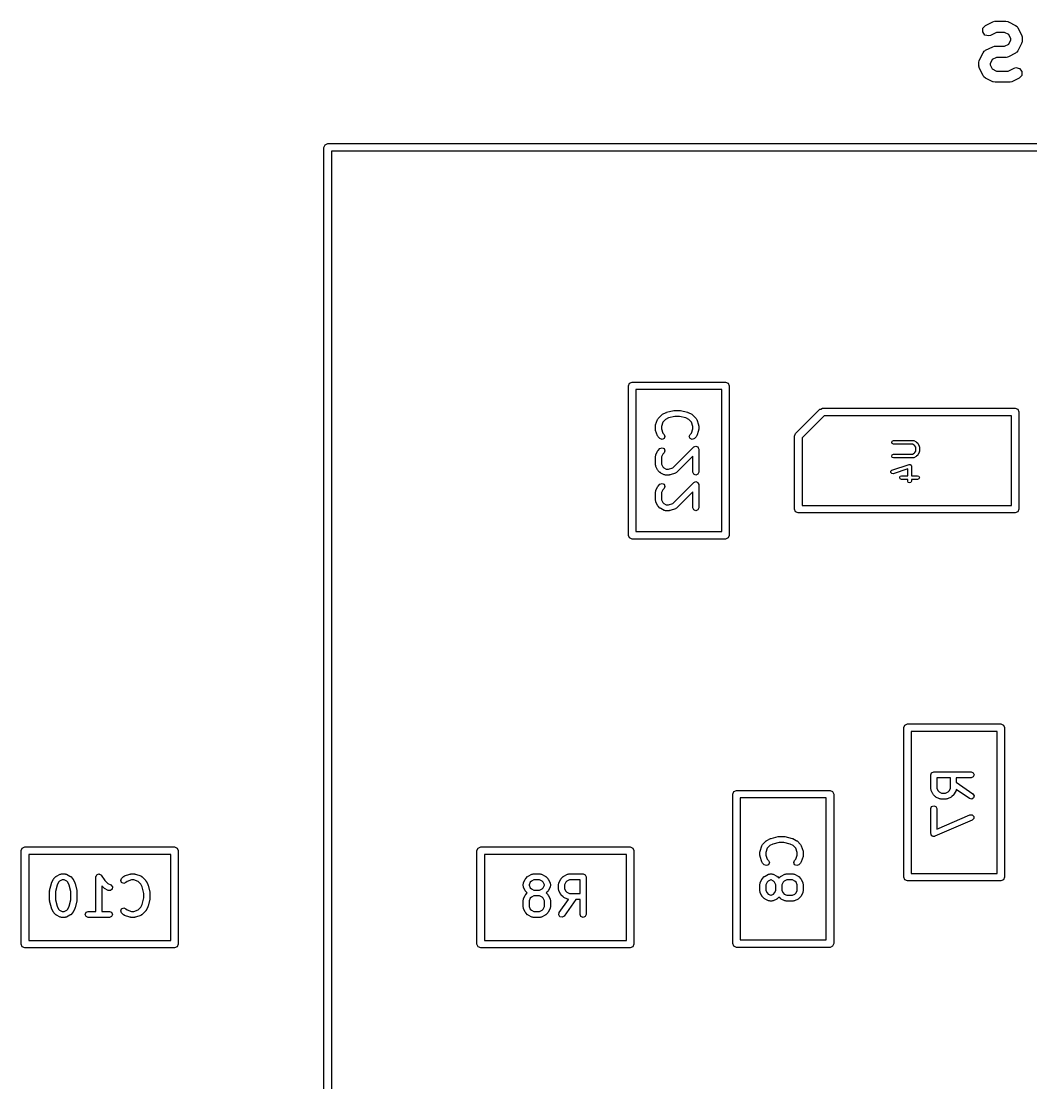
# Model space of a CAD drawing. Extents: x 0.38 to 2.31, y 0.19 to 1.75.
# Drawn here: x 0.609 to 1.14, y 1.137 to 1.696 of the extents above; entities that cross this region are included whole.
import ezdxf

# ---------------------------------------------------------------- set-up
doc = ezdxf.new("R2010")
doc.units = 0
doc.header["$MEASUREMENT"] = 0
doc.layers.add('BLACK', color=7, linetype='CONTINUOUS')

msp = doc.modelspace()

# ---------------------------------------------------------------- linework, layer by layer
at = {"layer": 'BLACK', "linetype": 'CONTINUOUS'}
for p, q in [((1.11514, 1.69268), (1.11653, 1.69415)), ((1.11653, 1.69415), (1.12028, 1.69602)), ((1.12028, 1.69602), (1.12126, 1.69631)), ((1.12126, 1.69631), (1.12143, 1.69627)), ((1.12143, 1.69627), (1.1216, 1.69633)), ((1.1216, 1.69633), (1.12722, 1.69633)), ((1.12722, 1.69633), (1.12823, 1.69615)), ((1.12823, 1.69615), (1.12837, 1.69604)), ((1.12837, 1.69604), (1.12854, 1.69602)), ((1.12854, 1.69602), (1.13229, 1.69415)), ((1.13229, 1.69415), (1.13312, 1.69354)), ((1.11502, 1.69066), (1.11514, 1.69268)), ((1.11622, 1.68904), (1.11502, 1.69066)), ((1.11819, 1.68857), (1.11622, 1.68904)), ((1.11917, 1.68886), (1.11819, 1.68857)), ((1.12229, 1.69043), (1.11917, 1.68886)), ((1.12652, 1.69043), (1.12229, 1.69043)), ((1.12877, 1.6893), (1.12652, 1.69043)), ((1.12989, 1.68706), (1.12877, 1.6893)), ((1.13312, 1.69354), (1.13329, 1.69313)), ((1.13329, 1.69313), (1.13361, 1.69283)), ((1.13361, 1.69283), (1.13549, 1.68908)), ((1.13549, 1.68908), (1.13578, 1.68809)), ((1.13578, 1.68809), (1.13574, 1.68792)), ((1.11653, 1.68102), (1.12028, 1.6829)), ((1.12028, 1.6829), (1.12126, 1.68319)), ((1.12126, 1.68319), (1.12143, 1.68315)), ((1.12143, 1.68315), (1.1216, 1.68321)), ((1.1216, 1.68321), (1.12652, 1.68321)), ((1.12652, 1.68321), (1.12877, 1.68433)), ((1.12877, 1.68433), (1.12989, 1.68658)), ((1.12989, 1.68658), (1.12989, 1.68706)), ((1.13549, 1.68456), (1.13361, 1.68081)), ((1.13551, 1.68474), (1.13549, 1.68456)), ((1.13562, 1.68487), (1.13551, 1.68474)), ((1.1358, 1.68588), (1.13562, 1.68487)), ((1.13574, 1.68792), (1.1358, 1.68776)), ((1.1358, 1.68776), (1.1358, 1.68588)), ((1.11333, 1.67595), (1.11521, 1.6797)), ((1.11521, 1.6797), (1.11582, 1.68053)), ((1.11582, 1.68053), (1.11622, 1.6807)), ((1.11622, 1.6807), (1.11653, 1.68102)), ((1.12229, 1.6773), (1.12005, 1.67618)), ((1.12722, 1.6773), (1.12229, 1.6773)), ((1.12739, 1.67736), (1.12722, 1.6773)), ((1.12756, 1.67732), (1.12739, 1.67736)), ((1.12854, 1.67762), (1.12756, 1.67732)), ((1.13229, 1.67949), (1.12854, 1.67762)), ((1.1326, 1.67981), (1.13229, 1.67949)), ((1.133, 1.67999), (1.1326, 1.67981)), ((1.13361, 1.68081), (1.133, 1.67999)), ((1.11302, 1.67463), (1.1132, 1.67564)), ((1.11302, 1.67276), (1.11302, 1.67463)), ((1.11308, 1.67259), (1.11302, 1.67276)), ((1.11304, 1.67242), (1.11308, 1.67259)), ((1.11333, 1.67144), (1.11304, 1.67242)), ((1.1132, 1.67564), (1.11331, 1.67578)), ((1.11331, 1.67578), (1.11333, 1.67595)), ((1.11521, 1.66769), (1.11333, 1.67144)), ((1.12005, 1.67618), (1.11893, 1.67394)), ((1.11893, 1.67394), (1.11893, 1.67345)), ((1.11893, 1.67345), (1.12005, 1.67121)), ((1.1284, 1.67009), (1.13153, 1.67165)), ((1.13153, 1.67165), (1.13251, 1.67194)), ((1.13251, 1.67194), (1.13447, 1.67147)), ((1.13447, 1.67147), (1.13568, 1.66985)), ((1.11553, 1.66738), (1.11521, 1.66769)), ((1.1157, 1.66698), (1.11553, 1.66738)), ((1.11653, 1.66637), (1.1157, 1.66698)), ((1.12028, 1.66449), (1.11653, 1.66637)), ((1.12005, 1.67121), (1.12229, 1.67009)), ((1.12229, 1.67009), (1.1284, 1.67009)), ((1.13417, 1.66637), (1.13042, 1.66449)), ((1.13555, 1.66783), (1.13417, 1.66637)), ((1.13568, 1.66985), (1.13555, 1.66783)), ((1.12045, 1.66447), (1.12028, 1.66449)), ((1.12059, 1.66436), (1.12045, 1.66447)), ((1.1216, 1.66418), (1.12059, 1.66436)), ((1.1291, 1.66418), (1.1216, 1.66418)), ((1.12926, 1.66424), (1.1291, 1.66418)), ((1.12943, 1.6642), (1.12926, 1.66424)), ((1.13042, 1.66449), (1.12943, 1.6642)), ((0.76811, 1.62992), (0.768687, 1.63131)), ((0.76811, 0.370079), (0.76811, 1.62992)), ((0.768687, 1.63131), (0.770079, 1.63189)), ((0.770079, 1.63189), (2.02992, 1.63189)), ((0.772047, 1.62795), (0.772047, 0.372047)), ((2.02795, 1.62795), (0.772047, 1.62795)), ((0.928425, 1.50437), (0.929002, 1.50576)), ((0.928425, 1.42563), (0.928425, 1.50437)), ((0.929002, 1.50576), (0.930394, 1.50634)), ((0.930394, 1.50634), (0.979606, 1.50634)), ((0.979606, 1.50634), (0.980998, 1.50576)), ((0.980998, 1.50576), (0.981575, 1.50437)), ((0.981575, 1.50437), (0.981575, 1.42563)), ((0.932362, 1.5024), (0.932362, 1.4276)), ((0.977638, 1.5024), (0.932362, 1.5024)), ((0.977638, 1.4276), (0.977638, 1.5024)), ((1.02972, 1.49215), (1.03071, 1.49256)), ((1.03071, 1.49256), (1.13209, 1.49256)), ((1.13209, 1.49256), (1.13348, 1.49198)), ((0.943701, 1.48659), (0.943941, 1.48687)), ((0.943941, 1.48687), (0.944082, 1.4872)), ((0.944082, 1.4872), (0.945956, 1.48908)), ((0.945956, 1.48908), (0.946196, 1.48918)), ((0.946196, 1.48918), (0.946366, 1.48937)), ((0.946366, 1.48937), (0.94824, 1.49031)), ((0.949494, 1.48742), (0.948003, 1.48667)), ((0.94824, 1.49031), (0.948419, 1.49032)), ((0.948419, 1.49032), (0.948563, 1.49043)), ((0.948563, 1.49043), (0.952312, 1.49137)), ((0.952888, 1.48827), (0.949494, 1.48742)), ((0.952312, 1.49137), (0.95251, 1.49134)), ((0.95251, 1.49134), (0.952694, 1.49142)), ((0.952694, 1.49142), (0.955506, 1.49142)), ((0.955313, 1.48827), (0.952888, 1.48827)), ((0.958706, 1.48742), (0.955313, 1.48827)), ((0.955506, 1.49142), (0.955691, 1.49134)), ((0.955691, 1.49134), (0.955888, 1.49137)), ((0.955888, 1.49137), (0.959638, 1.49043)), ((0.960198, 1.48667), (0.958706, 1.48742)), ((0.959638, 1.49043), (0.959782, 1.49032)), ((0.959782, 1.49032), (0.95996, 1.49031)), ((0.95996, 1.49031), (0.961835, 1.48937)), ((0.961835, 1.48937), (0.962005, 1.48918)), ((0.962005, 1.48918), (0.962244, 1.48908)), ((0.962244, 1.48908), (0.964119, 1.4872)), ((0.964119, 1.4872), (0.964259, 1.48687)), ((0.964259, 1.48687), (0.964499, 1.48659)), ((1.01652, 1.47919), (1.02932, 1.49198)), ((1.03152, 1.48862), (1.01988, 1.47698)), ((1.02932, 1.49198), (1.02972, 1.49215)), ((1.13012, 1.48862), (1.03152, 1.48862)), ((1.13012, 1.44138), (1.13012, 1.48862)), ((1.13348, 1.49198), (1.13406, 1.49059)), ((1.13406, 1.49059), (1.13406, 1.43941)), ((0.942683, 1.48328), (0.942782, 1.48352)), ((0.942683, 1.4814), (0.942683, 1.48328)), ((0.942782, 1.48116), (0.942683, 1.4814)), ((0.942764, 1.48378), (0.943701, 1.48659)), ((0.942782, 1.48352), (0.942764, 1.48378)), ((0.946572, 1.48524), (0.945833, 1.48302)), ((0.945833, 1.48302), (0.945833, 1.48166)), ((0.945833, 1.48166), (0.946572, 1.47944)), ((0.948003, 1.48667), (0.946572, 1.48524)), ((0.961629, 1.48524), (0.960198, 1.48667)), ((0.962368, 1.48302), (0.961629, 1.48524)), ((0.961629, 1.47944), (0.962368, 1.48166)), ((0.962368, 1.48166), (0.962368, 1.48302)), ((0.964499, 1.48659), (0.965437, 1.48378)), ((0.965437, 1.48378), (0.965419, 1.48352)), ((0.965419, 1.48352), (0.965518, 1.48328)), ((0.965518, 1.4814), (0.965419, 1.48116)), ((0.965518, 1.48328), (0.965518, 1.4814)), ((0.942764, 1.48091), (0.942782, 1.48116)), ((0.943701, 1.47809), (0.942764, 1.48091)), ((0.943941, 1.47782), (0.943701, 1.47809)), ((0.944082, 1.47748), (0.943941, 1.47782)), ((0.945019, 1.47654), (0.944082, 1.47748)), ((0.946133, 1.47608), (0.945019, 1.47654)), ((0.947246, 1.47654), (0.946133, 1.47608)), ((0.946572, 1.47944), (0.947246, 1.47877)), ((0.947246, 1.47877), (0.947707, 1.47765)), ((0.947707, 1.47765), (0.947246, 1.47654)), ((0.960493, 1.47765), (0.960955, 1.47877)), ((0.960955, 1.47654), (0.960493, 1.47765)), ((0.960955, 1.47877), (0.961629, 1.47944)), ((0.962068, 1.47608), (0.960955, 1.47654)), ((0.963182, 1.47654), (0.962068, 1.47608)), ((0.964119, 1.47748), (0.963182, 1.47654)), ((0.964259, 1.47782), (0.964119, 1.47748)), ((0.964499, 1.47809), (0.964259, 1.47782)), ((0.965437, 1.48091), (0.964499, 1.47809)), ((0.965419, 1.48116), (0.965437, 1.48091)), ((1.01594, 1.4778), (1.01652, 1.47919)), ((1.01594, 1.43941), (1.01594, 1.4778)), ((1.01988, 1.47698), (1.01988, 1.44138)), ((0.943787, 1.46992), (0.943982, 1.47009)), ((0.943982, 1.47009), (0.944082, 1.47033)), ((0.944082, 1.47033), (0.945019, 1.47127)), ((0.945019, 1.47127), (0.946133, 1.47173)), ((0.946133, 1.47173), (0.947246, 1.47127)), ((0.947246, 1.47127), (0.947707, 1.47016)), ((0.947707, 1.47016), (0.947246, 1.46904)), ((0.951844, 1.46122), (0.962829, 1.47221)), ((0.962829, 1.47221), (0.963943, 1.47267)), ((0.963943, 1.47267), (0.965056, 1.47221)), ((0.965056, 1.47221), (0.965254, 1.47173)), ((0.965254, 1.47173), (0.965518, 1.47109)), ((0.965518, 1.47109), (0.965518, 1.45891)), ((1.06714, 1.4746), (1.06743, 1.47529)), ((1.06743, 1.4739), (1.06714, 1.4746)), ((1.06743, 1.47529), (1.06813, 1.47558)), ((1.06813, 1.47361), (1.06743, 1.4739)), ((1.06813, 1.47558), (1.07833, 1.47558)), ((1.07809, 1.47361), (1.06813, 1.47361)), ((1.07894, 1.47319), (1.07809, 1.47361)), ((1.07833, 1.47558), (1.07854, 1.4755)), ((1.07854, 1.4755), (1.07877, 1.47548)), ((1.07877, 1.47548), (1.07997, 1.47488)), ((1.07932, 1.47282), (1.07894, 1.47319)), ((1.07974, 1.47197), (1.07932, 1.47282)), ((1.07932, 1.46918), (1.07974, 1.47003)), ((1.07974, 1.47003), (1.07974, 1.47197)), ((1.07997, 1.47488), (1.08007, 1.47476)), ((1.08007, 1.47476), (1.08022, 1.47469)), ((1.08022, 1.47469), (1.08082, 1.47409)), ((1.08082, 1.47409), (1.08088, 1.47395)), ((1.08088, 1.47395), (1.08101, 1.47384)), ((1.08101, 1.47384), (1.08161, 1.47264)), ((1.08161, 1.47264), (1.08162, 1.47241)), ((1.08162, 1.47241), (1.08171, 1.4722)), ((1.08171, 1.4722), (1.08171, 1.4698)), ((0.942683, 1.46734), (0.942823, 1.46768)), ((0.942683, 1.46266), (0.942683, 1.46734)), ((0.942823, 1.46768), (0.942849, 1.46805)), ((0.942849, 1.46805), (0.943787, 1.46992)), ((0.946489, 1.46829), (0.945833, 1.46697)), ((0.945833, 1.46697), (0.945833, 1.46303)), ((0.947246, 1.46904), (0.946489, 1.46829)), ((0.962368, 1.46729), (0.953808, 1.45873)), ((0.962368, 1.45891), (0.962368, 1.46729)), ((1.06714, 1.4674), (1.06743, 1.4681)), ((1.06743, 1.4667), (1.06714, 1.4674)), ((1.06743, 1.4681), (1.06813, 1.46838)), ((1.06813, 1.46642), (1.06743, 1.4667)), ((1.06813, 1.46838), (1.07809, 1.46838)), ((1.07833, 1.46642), (1.06813, 1.46642)), ((1.07809, 1.46838), (1.07894, 1.46881)), ((1.07854, 1.4665), (1.07833, 1.46642)), ((1.07877, 1.46652), (1.07854, 1.4665)), ((1.07997, 1.46712), (1.07877, 1.46652)), ((1.07894, 1.46881), (1.07932, 1.46918)), ((1.08007, 1.46724), (1.07997, 1.46712)), ((1.08022, 1.4673), (1.08007, 1.46724)), ((1.08082, 1.4679), (1.08022, 1.4673)), ((1.08088, 1.46805), (1.08082, 1.4679)), ((1.08101, 1.46816), (1.08088, 1.46805)), ((1.08161, 1.46936), (1.08101, 1.46816)), ((1.08162, 1.46959), (1.08161, 1.46936)), ((1.08171, 1.4698), (1.08162, 1.46959)), ((0.942823, 1.46232), (0.942683, 1.46266)), ((0.942849, 1.46195), (0.942823, 1.46232)), ((0.943787, 1.46008), (0.942849, 1.46195)), ((0.943982, 1.45991), (0.943787, 1.46008)), ((0.944082, 1.45967), (0.943982, 1.45991)), ((0.945019, 1.45873), (0.944082, 1.45967)), ((0.945833, 1.46303), (0.946489, 1.46171)), ((0.946489, 1.46171), (0.947065, 1.46114)), ((0.947065, 1.46114), (0.948379, 1.46048)), ((0.948379, 1.46048), (0.949627, 1.46048)), ((0.949627, 1.46048), (0.951844, 1.46122)), ((0.962829, 1.45779), (0.962368, 1.45891)), ((0.965518, 1.45891), (0.965056, 1.45779)), ((1.06659, 1.45869), (1.06665, 1.45944)), ((1.06665, 1.45944), (1.06722, 1.45993)), ((1.06722, 1.45993), (1.07622, 1.46293)), ((1.07554, 1.46063), (1.06784, 1.45807)), ((1.07554, 1.45699), (1.07554, 1.46063)), ((1.07622, 1.46293), (1.07638, 1.46292)), ((1.07638, 1.46292), (1.07653, 1.46298)), ((1.07653, 1.46298), (1.07674, 1.4629)), ((1.07674, 1.4629), (1.07697, 1.46288)), ((1.07697, 1.46288), (1.07707, 1.46276)), ((1.07707, 1.46276), (1.07722, 1.4627)), ((1.07722, 1.4627), (1.07731, 1.46248)), ((1.07731, 1.46248), (1.07746, 1.46231)), ((1.07746, 1.46231), (1.07745, 1.46215)), ((1.07745, 1.46215), (1.07751, 1.462)), ((1.07751, 1.462), (1.07751, 1.45699)), ((0.945258, 1.45863), (0.945019, 1.45873)), ((0.945428, 1.45844), (0.945258, 1.45863)), ((0.947303, 1.4575), (0.945428, 1.45844)), ((0.947669, 1.45747), (0.947303, 1.4575)), ((0.948007, 1.45733), (0.947669, 1.45747)), ((0.949882, 1.45733), (0.948007, 1.45733)), ((0.950122, 1.45743), (0.949882, 1.45733)), ((0.95038, 1.45741), (0.950122, 1.45743)), ((0.953192, 1.45835), (0.95038, 1.45741)), ((0.951844, 1.44247), (0.962829, 1.45346)), ((0.953469, 1.45859), (0.953192, 1.45835)), ((0.953808, 1.45873), (0.953469, 1.45859)), ((0.963943, 1.45733), (0.962829, 1.45779)), ((0.962829, 1.45346), (0.963943, 1.45392)), ((0.965056, 1.45779), (0.963943, 1.45733)), ((0.963943, 1.45392), (0.965056, 1.45346)), ((0.965056, 1.45346), (0.965254, 1.45298)), ((1.06709, 1.45812), (1.06659, 1.45869)), ((1.06784, 1.45807), (1.06709, 1.45812)), ((1.07134, 1.456), (1.07163, 1.4567)), ((1.07163, 1.45531), (1.07134, 1.456)), ((1.07163, 1.4567), (1.07233, 1.45699)), ((1.07233, 1.45502), (1.07163, 1.45531)), ((1.07233, 1.45699), (1.07554, 1.45699)), ((1.07554, 1.45502), (1.07233, 1.45502)), ((1.07554, 1.4542), (1.07554, 1.45502)), ((1.07583, 1.45351), (1.07554, 1.4542)), ((1.07653, 1.45322), (1.07583, 1.45351)), ((1.07722, 1.45351), (1.07653, 1.45322)), ((1.07751, 1.4542), (1.07722, 1.45351)), ((1.07751, 1.45699), (1.08073, 1.45699)), ((1.08073, 1.45502), (1.07751, 1.45502)), ((1.07751, 1.45502), (1.07751, 1.4542)), ((1.08073, 1.45699), (1.08142, 1.4567)), ((1.08142, 1.45531), (1.08073, 1.45502)), ((1.08142, 1.4567), (1.08171, 1.456)), ((1.08171, 1.456), (1.08142, 1.45531)), ((0.942683, 1.4486), (0.942823, 1.44893)), ((0.942683, 1.44391), (0.942683, 1.4486)), ((0.942823, 1.44893), (0.942849, 1.4493)), ((0.942849, 1.4493), (0.943787, 1.45117)), ((0.943787, 1.45117), (0.943982, 1.45134)), ((0.943982, 1.45134), (0.944082, 1.45158)), ((0.944082, 1.45158), (0.945019, 1.45252)), ((0.945019, 1.45252), (0.946133, 1.45298)), ((0.946489, 1.44954), (0.945833, 1.44822)), ((0.945833, 1.44822), (0.945833, 1.44428)), ((0.946133, 1.45298), (0.947246, 1.45252)), ((0.947246, 1.45029), (0.946489, 1.44954)), ((0.947246, 1.45252), (0.947707, 1.45141)), ((0.947707, 1.45141), (0.947246, 1.45029)), ((0.962368, 1.44854), (0.953808, 1.43998)), ((0.962368, 1.44016), (0.962368, 1.44854)), ((0.965254, 1.45298), (0.965518, 1.45235)), ((0.965518, 1.45235), (0.965518, 1.44016)), ((0.942823, 1.44357), (0.942683, 1.44391)), ((0.942849, 1.4432), (0.942823, 1.44357)), ((0.943787, 1.44133), (0.942849, 1.4432)), ((0.945833, 1.44428), (0.946489, 1.44297)), ((0.946489, 1.44297), (0.947065, 1.44239)), ((0.947065, 1.44239), (0.948379, 1.44173)), ((0.949627, 1.44173), (0.951844, 1.44247)), ((0.943982, 1.44116), (0.943787, 1.44133)), ((0.944082, 1.44092), (0.943982, 1.44116)), ((0.945019, 1.43998), (0.944082, 1.44092)), ((0.945258, 1.43988), (0.945019, 1.43998)), ((0.945428, 1.43969), (0.945258, 1.43988)), ((0.947303, 1.43875), (0.945428, 1.43969)), ((0.947669, 1.43872), (0.947303, 1.43875)), ((0.948007, 1.43858), (0.947669, 1.43872)), ((0.949882, 1.43858), (0.948007, 1.43858)), ((0.948379, 1.44173), (0.949627, 1.44173)), ((0.950122, 1.43868), (0.949882, 1.43858)), ((0.95038, 1.43867), (0.950122, 1.43868)), ((0.953192, 1.4396), (0.95038, 1.43867)), ((0.953469, 1.43984), (0.953192, 1.4396)), ((0.953808, 1.43998), (0.953469, 1.43984)), ((0.962829, 1.43905), (0.962368, 1.44016)), ((0.963943, 1.43858), (0.962829, 1.43905)), ((0.965056, 1.43905), (0.963943, 1.43858)), ((0.965518, 1.44016), (0.965056, 1.43905)), ((1.01652, 1.43802), (1.01594, 1.43941)), ((1.01791, 1.43744), (1.01652, 1.43802)), ((1.13209, 1.43744), (1.01791, 1.43744)), ((1.01988, 1.44138), (1.13012, 1.44138)), ((1.13348, 1.43802), (1.13209, 1.43744)), ((1.13406, 1.43941), (1.13348, 1.43802)), ((0.929002, 1.42424), (0.928425, 1.42563)), ((0.932362, 1.4276), (0.977638, 1.4276)), ((0.981575, 1.42563), (0.980998, 1.42424)), ((0.930394, 1.42366), (0.929002, 1.42424)), ((0.979606, 1.42366), (0.930394, 1.42366)), ((0.980998, 1.42424), (0.979606, 1.42366)), ((1.07343, 1.32437), (1.074, 1.32576)), ((1.074, 1.32576), (1.07539, 1.32634)), ((1.07539, 1.32634), (1.12461, 1.32634)), ((1.12461, 1.32634), (1.126, 1.32576)), ((1.126, 1.32576), (1.12657, 1.32437)), ((1.07343, 1.24563), (1.07343, 1.32437)), ((1.07736, 1.3224), (1.07736, 1.2476)), ((1.12264, 1.3224), (1.07736, 1.3224)), ((1.12264, 1.2476), (1.12264, 1.3224)), ((1.12657, 1.32437), (1.12657, 1.24563)), ((1.08768, 1.29953), (1.08814, 1.30064)), ((1.08768, 1.29203), (1.08768, 1.29953)), ((1.08814, 1.30064), (1.08926, 1.3011)), ((1.08926, 1.3011), (1.10894, 1.3011)), ((1.09799, 1.29795), (1.09083, 1.29795)), ((1.09083, 1.29795), (1.09083, 1.2924)), ((1.09799, 1.2924), (1.09799, 1.29795)), ((1.10894, 1.29795), (1.10114, 1.29795)), ((1.10114, 1.29795), (1.10114, 1.29566)), ((1.10894, 1.3011), (1.11006, 1.30064)), ((1.11006, 1.29842), (1.10894, 1.29795)), ((1.11006, 1.30064), (1.11052, 1.29953)), ((1.11052, 1.29953), (1.11006, 1.29842)), ((0.984002, 1.29076), (0.985394, 1.29134)), ((0.985394, 1.29134), (1.03461, 1.29134)), ((1.03461, 1.29134), (1.036, 1.29076)), ((1.08782, 1.29169), (1.08768, 1.29203)), ((1.08785, 1.29133), (1.08782, 1.29169)), ((1.08879, 1.28945), (1.08785, 1.29133)), ((1.09083, 1.2924), (1.09149, 1.29109)), ((1.09734, 1.29109), (1.09799, 1.2924)), ((1.10098, 1.29133), (1.10004, 1.28945)), ((1.101, 1.29169), (1.10098, 1.29133)), ((1.10108, 1.29187), (1.101, 1.29169)), ((1.10804, 1.28699), (1.10108, 1.29187)), ((1.10114, 1.29566), (1.10985, 1.28957)), ((0.983425, 1.28937), (0.984002, 1.29076)), ((0.983425, 1.21063), (0.983425, 1.28937)), ((0.987362, 1.2874), (0.987362, 1.2126)), ((1.03264, 1.2874), (0.987362, 1.2874)), ((1.03264, 1.2126), (1.03264, 1.2874)), ((1.036, 1.29076), (1.03657, 1.28937)), ((1.03657, 1.28937), (1.03657, 1.21063)), ((1.08898, 1.28928), (1.08879, 1.28945)), ((1.08908, 1.28904), (1.08898, 1.28928)), ((1.09002, 1.2881), (1.08908, 1.28904)), ((1.09026, 1.28801), (1.09002, 1.2881)), ((1.09043, 1.28781), (1.09026, 1.28801)), ((1.0923, 1.28687), (1.09043, 1.28781)), ((1.09149, 1.29109), (1.09207, 1.29051)), ((1.09207, 1.29051), (1.09338, 1.28986)), ((1.09267, 1.28685), (1.0923, 1.28687)), ((1.09301, 1.28671), (1.09267, 1.28685)), ((1.09582, 1.28671), (1.09301, 1.28671)), ((1.09338, 1.28986), (1.09545, 1.28986)), ((1.09545, 1.28986), (1.09676, 1.29051)), ((1.09616, 1.28685), (1.09582, 1.28671)), ((1.09652, 1.28687), (1.09616, 1.28685)), ((1.0984, 1.28781), (1.09652, 1.28687)), ((1.09676, 1.29051), (1.09734, 1.29109)), ((1.09857, 1.28801), (1.0984, 1.28781)), ((1.09881, 1.2881), (1.09857, 1.28801)), ((1.09975, 1.28904), (1.09881, 1.2881)), ((1.09984, 1.28928), (1.09975, 1.28904)), ((1.10004, 1.28945), (1.09984, 1.28928)), ((1.10922, 1.28673), (1.10804, 1.28699)), ((1.11023, 1.28738), (1.10922, 1.28673)), ((1.10985, 1.28957), (1.11049, 1.28855)), ((1.11049, 1.28855), (1.11023, 1.28738)), ((1.08768, 1.28172), (1.08814, 1.28283)), ((1.08768, 1.2686), (1.08768, 1.28172)), ((1.08814, 1.28283), (1.08926, 1.28329)), ((1.08926, 1.28329), (1.09037, 1.28283)), ((1.09037, 1.28283), (1.09083, 1.28172)), ((1.09083, 1.28172), (1.09083, 1.27098)), ((1.10956, 1.27558), (1.08988, 1.26715)), ((1.09083, 1.27098), (1.10832, 1.27848)), ((1.10832, 1.27848), (1.10953, 1.27849)), ((1.10953, 1.27849), (1.11039, 1.27765)), ((1.11041, 1.27645), (1.10956, 1.27558)), ((1.11039, 1.27765), (1.11041, 1.27645)), ((0.999082, 1.26283), (1.00096, 1.26471)), ((1.00096, 1.26471), (1.0012, 1.2648)), ((1.0012, 1.2648), (1.00137, 1.265)), ((1.00137, 1.265), (1.00324, 1.26594)), ((1.00324, 1.26594), (1.00342, 1.26595)), ((1.00342, 1.26595), (1.00356, 1.26606)), ((1.00356, 1.26606), (1.00731, 1.26699)), ((1.00789, 1.26389), (1.00449, 1.26304)), ((1.00731, 1.26699), (1.00751, 1.26697)), ((1.00751, 1.26697), (1.00769, 1.26704)), ((1.00769, 1.26704), (1.01051, 1.26704)), ((1.01031, 1.26389), (1.00789, 1.26389)), ((1.01371, 1.26304), (1.01031, 1.26389)), ((1.01051, 1.26704), (1.01069, 1.26697)), ((1.01069, 1.26697), (1.01089, 1.26699)), ((1.01089, 1.26699), (1.01464, 1.26606)), ((1.01464, 1.26606), (1.01478, 1.26595)), ((1.01478, 1.26595), (1.01496, 1.26594)), ((1.01496, 1.26594), (1.01683, 1.265)), ((1.01683, 1.265), (1.017, 1.2648)), ((1.017, 1.2648), (1.01724, 1.26471)), ((1.01724, 1.26471), (1.01912, 1.26283)), ((1.08781, 1.2683), (1.08768, 1.2686)), ((1.08781, 1.26798), (1.08781, 1.2683)), ((1.08803, 1.26776), (1.08781, 1.26798)), ((1.08814, 1.26748), (1.08803, 1.26776)), ((1.08844, 1.26736), (1.08814, 1.26748)), ((1.08867, 1.26713), (1.08844, 1.26736)), ((1.08898, 1.26714), (1.08867, 1.26713)), ((1.08926, 1.26702), (1.08898, 1.26714)), ((1.08956, 1.26714), (1.08926, 1.26702)), ((1.08988, 1.26715), (1.08956, 1.26714)), ((0.608661, 1.25961), (0.609238, 1.261)), ((0.608661, 1.21039), (0.608661, 1.25961)), ((0.609238, 1.261), (0.61063, 1.26157)), ((0.61063, 1.26157), (0.68937, 1.26157)), ((0.612598, 1.25764), (0.612598, 1.21236)), ((0.687402, 1.25764), (0.612598, 1.25764)), ((0.687402, 1.21236), (0.687402, 1.25764)), ((0.68937, 1.26157), (0.690762, 1.261)), ((0.690762, 1.261), (0.691339, 1.25961)), ((0.691339, 1.25961), (0.691339, 1.21039)), ((0.848661, 1.25961), (0.849238, 1.261)), ((0.848661, 1.21039), (0.848661, 1.25961)), ((0.849238, 1.261), (0.85063, 1.26157)), ((0.85063, 1.26157), (0.92937, 1.26157)), ((0.852598, 1.25764), (0.852598, 1.21236)), ((0.927402, 1.25764), (0.852598, 1.25764)), ((0.927402, 1.21236), (0.927402, 1.25764)), ((0.92937, 1.26157), (0.930762, 1.261)), ((0.930762, 1.261), (0.931339, 1.25961)), ((0.931339, 1.25961), (0.931339, 1.21039)), ((0.997683, 1.25891), (0.997782, 1.25914)), ((0.997683, 1.25703), (0.997683, 1.25891)), ((0.997764, 1.2594), (0.998701, 1.26222)), ((0.997782, 1.25914), (0.997764, 1.2594)), ((0.998701, 1.26222), (0.998941, 1.26249)), ((0.998941, 1.26249), (0.999082, 1.26283)), ((1.00157, 1.26087), (1.00083, 1.25865)), ((1.00083, 1.25865), (1.00083, 1.25729)), ((1.003, 1.2623), (1.00157, 1.26087)), ((1.00449, 1.26304), (1.003, 1.2623)), ((1.0152, 1.2623), (1.01371, 1.26304)), ((1.01663, 1.26087), (1.0152, 1.2623)), ((1.01737, 1.25865), (1.01663, 1.26087)), ((1.01737, 1.25729), (1.01737, 1.25865)), ((1.01912, 1.26283), (1.01926, 1.26249)), ((1.01926, 1.26249), (1.0195, 1.26222)), ((1.0195, 1.26222), (1.02044, 1.2594)), ((1.02044, 1.2594), (1.02042, 1.25914)), ((1.02042, 1.25914), (1.02052, 1.25891)), ((1.02052, 1.25891), (1.02052, 1.25703)), ((0.997782, 1.25679), (0.997683, 1.25703)), ((0.997764, 1.25653), (0.997782, 1.25679)), ((0.998701, 1.25372), (0.997764, 1.25653)), ((0.998941, 1.25344), (0.998701, 1.25372)), ((0.999082, 1.2531), (0.998941, 1.25344)), ((1.00002, 1.25217), (0.999082, 1.2531)), ((1.00113, 1.25171), (1.00002, 1.25217)), ((1.00083, 1.25729), (1.00157, 1.25507)), ((1.00225, 1.25217), (1.00113, 1.25171)), ((1.00157, 1.25507), (1.00225, 1.25439)), ((1.00225, 1.25439), (1.00271, 1.25328)), ((1.00271, 1.25328), (1.00225, 1.25217)), ((1.01549, 1.25328), (1.01595, 1.25439)), ((1.01595, 1.25217), (1.01549, 1.25328)), ((1.01595, 1.25439), (1.01663, 1.25507)), ((1.01707, 1.25171), (1.01595, 1.25217)), ((1.01663, 1.25507), (1.01737, 1.25729)), ((1.01818, 1.25217), (1.01707, 1.25171)), ((1.01912, 1.2531), (1.01818, 1.25217)), ((1.01926, 1.25344), (1.01912, 1.2531)), ((1.0195, 1.25372), (1.01926, 1.25344)), ((1.02044, 1.25653), (1.0195, 1.25372)), ((1.02052, 1.25703), (1.02042, 1.25679)), ((1.02042, 1.25679), (1.02044, 1.25653)), ((0.627267, 1.24621), (0.629142, 1.24715)), ((0.629142, 1.24715), (0.629508, 1.24718)), ((0.629508, 1.24718), (0.629846, 1.24732)), ((0.629846, 1.24732), (0.631721, 1.24732)), ((0.631721, 1.24732), (0.63206, 1.24718)), ((0.63206, 1.24718), (0.632425, 1.24715)), ((0.632425, 1.24715), (0.6343, 1.24621)), ((0.648242, 1.24643), (0.648418, 1.24686)), ((0.648418, 1.24686), (0.648567, 1.24692)), ((0.648567, 1.24692), (0.648658, 1.24705)), ((0.648658, 1.24705), (0.649108, 1.24714)), ((0.649108, 1.24714), (0.649531, 1.24732)), ((0.649531, 1.24732), (0.649681, 1.24725)), ((0.649681, 1.24725), (0.64984, 1.24729)), ((0.64984, 1.24729), (0.650221, 1.24703)), ((0.650221, 1.24703), (0.650645, 1.24686)), ((0.650645, 1.24686), (0.650707, 1.24671)), ((0.650707, 1.24671), (0.650842, 1.24662)), ((0.650842, 1.24662), (0.65263, 1.24393)), ((0.663094, 1.2463), (0.665906, 1.24724)), ((0.665906, 1.24724), (0.666165, 1.24722)), ((0.666165, 1.24722), (0.666404, 1.24732)), ((0.666404, 1.24732), (0.668279, 1.24732)), ((0.668279, 1.24732), (0.668518, 1.24722)), ((0.668518, 1.24722), (0.668777, 1.24724)), ((0.668777, 1.24724), (0.671589, 1.2463)), ((0.875704, 1.24621), (0.877578, 1.24715)), ((0.877578, 1.24715), (0.877944, 1.24718)), ((0.877944, 1.24718), (0.878283, 1.24732)), ((0.878283, 1.24732), (0.882032, 1.24732)), ((0.882032, 1.24732), (0.882371, 1.24718)), ((0.882371, 1.24718), (0.882736, 1.24715)), ((0.882736, 1.24715), (0.884611, 1.24621)), ((0.894451, 1.24621), (0.896326, 1.24715)), ((0.896326, 1.24715), (0.896692, 1.24718)), ((0.896692, 1.24718), (0.89703, 1.24732)), ((0.89703, 1.24732), (0.904529, 1.24732)), ((0.904529, 1.24732), (0.905643, 1.24686)), ((0.905643, 1.24686), (0.906104, 1.24574)), ((1.00043, 1.24625), (1.0023, 1.24719)), ((1.0023, 1.24719), (1.00267, 1.24722)), ((1.00267, 1.24722), (1.00301, 1.24736)), ((1.00301, 1.24736), (1.00394, 1.24736)), ((1.00394, 1.24736), (1.00428, 1.24722)), ((1.00428, 1.24722), (1.00465, 1.24719)), ((1.00465, 1.24719), (1.00652, 1.24625)), ((1.00886, 1.24625), (1.01074, 1.24719)), ((1.01074, 1.24719), (1.01111, 1.24722)), ((1.01111, 1.24722), (1.01144, 1.24736)), ((1.01144, 1.24736), (1.01519, 1.24736)), ((1.01519, 1.24736), (1.01553, 1.24722)), ((1.01553, 1.24722), (1.0159, 1.24719)), ((1.0159, 1.24719), (1.01777, 1.24625)), ((1.07736, 1.2476), (1.12264, 1.2476)), ((0.623632, 1.23863), (0.624569, 1.24237)), ((0.624569, 1.24237), (0.624675, 1.24252)), ((0.624675, 1.24252), (0.624688, 1.2427)), ((0.624688, 1.2427), (0.625626, 1.24457)), ((0.625626, 1.24457), (0.625821, 1.24474)), ((0.625821, 1.24474), (0.625921, 1.24498)), ((0.625921, 1.24498), (0.626858, 1.24592)), ((0.627583, 1.24144), (0.626734, 1.23805)), ((0.626858, 1.24592), (0.627097, 1.24602)), ((0.627097, 1.24602), (0.627267, 1.24621)), ((0.628328, 1.24293), (0.627583, 1.24144)), ((0.628904, 1.24351), (0.628328, 1.24293)), ((0.630218, 1.24417), (0.628904, 1.24351)), ((0.631349, 1.24417), (0.630218, 1.24417)), ((0.632663, 1.24351), (0.631349, 1.24417)), ((0.633239, 1.24293), (0.632663, 1.24351)), ((0.633985, 1.24144), (0.633239, 1.24293)), ((0.634833, 1.23805), (0.633985, 1.24144)), ((0.6343, 1.24621), (0.63447, 1.24602)), ((0.63447, 1.24602), (0.634709, 1.24592)), ((0.634709, 1.24592), (0.635647, 1.24498)), ((0.635647, 1.24498), (0.635746, 1.24474)), ((0.635746, 1.24474), (0.635942, 1.24457)), ((0.635942, 1.24457), (0.636879, 1.2427)), ((0.636879, 1.2427), (0.636892, 1.24252)), ((0.636892, 1.24252), (0.636998, 1.24237)), ((0.636998, 1.24237), (0.637936, 1.23863)), ((0.647956, 1.24574), (0.648019, 1.24589)), ((0.647956, 1.22763), (0.647956, 1.24574)), ((0.647987, 1.24605), (0.648242, 1.24643)), ((0.648019, 1.24589), (0.647987, 1.24605)), ((0.652167, 1.23994), (0.651106, 1.241)), ((0.651106, 1.241), (0.651106, 1.22763)), ((0.65263, 1.24393), (0.654214, 1.24235)), ((0.654214, 1.24235), (0.65586, 1.24153)), ((0.65586, 1.24153), (0.656649, 1.24062)), ((0.66108, 1.24387), (0.661541, 1.24498)), ((0.661541, 1.24275), (0.66108, 1.24387)), ((0.661541, 1.24498), (0.662478, 1.24592)), ((0.662655, 1.24229), (0.661541, 1.24275)), ((0.662478, 1.24592), (0.662817, 1.24606)), ((0.663768, 1.24275), (0.662655, 1.24229)), ((0.662817, 1.24606), (0.663094, 1.2463)), ((0.664443, 1.24343), (0.663768, 1.24275)), ((0.66666, 1.24417), (0.664443, 1.24343)), ((0.668023, 1.24417), (0.66666, 1.24417)), ((0.67024, 1.24343), (0.668023, 1.24417)), ((0.671672, 1.242), (0.67024, 1.24343)), ((0.671589, 1.2463), (0.671866, 1.24606)), ((0.672417, 1.24051), (0.671672, 1.242)), ((0.671866, 1.24606), (0.672205, 1.24592)), ((0.672205, 1.24592), (0.674079, 1.24404)), ((0.674079, 1.24404), (0.674179, 1.2438)), ((0.674179, 1.2438), (0.674374, 1.24363)), ((0.674374, 1.24363), (0.675312, 1.24176)), ((0.675312, 1.24176), (0.675324, 1.24158)), ((0.675324, 1.24158), (0.675431, 1.24144)), ((0.675431, 1.24144), (0.676368, 1.23769)), ((0.872958, 1.24199), (0.873099, 1.24233)), ((0.872958, 1.24106), (0.872958, 1.24199)), ((0.873099, 1.24072), (0.872958, 1.24106)), ((0.873099, 1.24233), (0.873125, 1.2427)), ((0.873125, 1.2427), (0.874062, 1.24457)), ((0.874062, 1.24457), (0.874258, 1.24474)), ((0.874258, 1.24474), (0.874357, 1.24498)), ((0.874357, 1.24498), (0.875294, 1.24592)), ((0.875294, 1.24592), (0.875534, 1.24602)), ((0.875534, 1.24602), (0.875704, 1.24621)), ((0.876765, 1.24293), (0.876108, 1.24162)), ((0.876108, 1.24162), (0.876108, 1.24143)), ((0.876108, 1.24143), (0.876765, 1.24011)), ((0.877341, 1.24351), (0.876765, 1.24293)), ((0.878654, 1.24417), (0.877341, 1.24351)), ((0.88166, 1.24417), (0.878654, 1.24417)), ((0.882974, 1.24351), (0.88166, 1.24417)), ((0.88355, 1.24293), (0.882974, 1.24351)), ((0.884207, 1.24162), (0.88355, 1.24293)), ((0.88355, 1.24011), (0.884207, 1.24143)), ((0.884207, 1.24143), (0.884207, 1.24162)), ((0.884611, 1.24621), (0.884781, 1.24602)), ((0.884781, 1.24602), (0.885021, 1.24592)), ((0.885021, 1.24592), (0.885958, 1.24498)), ((0.885958, 1.24498), (0.886057, 1.24474)), ((0.886057, 1.24474), (0.886253, 1.24457)), ((0.886253, 1.24457), (0.88719, 1.2427)), ((0.88719, 1.2427), (0.887216, 1.24233)), ((0.887216, 1.24233), (0.887357, 1.24199)), ((0.887357, 1.24106), (0.887216, 1.24072)), ((0.887357, 1.24199), (0.887357, 1.24106)), ((0.891706, 1.24199), (0.891846, 1.24233)), ((0.891706, 1.23918), (0.891706, 1.24199)), ((0.891846, 1.24233), (0.891872, 1.2427)), ((0.891872, 1.2427), (0.89281, 1.24457)), ((0.89281, 1.24457), (0.893005, 1.24474)), ((0.893005, 1.24474), (0.893105, 1.24498)), ((0.893105, 1.24498), (0.894042, 1.24592)), ((0.894042, 1.24592), (0.894281, 1.24602)), ((0.894281, 1.24602), (0.894451, 1.24621)), ((0.895512, 1.24293), (0.894856, 1.24162)), ((0.894856, 1.24162), (0.894856, 1.23955)), ((0.896088, 1.24351), (0.895512, 1.24293)), ((0.897402, 1.24417), (0.896088, 1.24351)), ((0.902955, 1.24417), (0.897402, 1.24417)), ((0.902955, 1.23701), (0.902955, 1.24417)), ((0.906104, 1.24574), (0.906104, 1.22606)), ((0.997683, 1.24203), (0.997823, 1.24237)), ((0.997683, 1.23828), (0.997683, 1.24203)), ((0.997823, 1.24237), (0.997849, 1.24274)), ((0.997849, 1.24274), (0.998787, 1.24461)), ((0.998787, 1.24461), (0.998982, 1.24478)), ((0.998982, 1.24478), (0.999082, 1.24502)), ((0.999082, 1.24502), (1.00002, 1.24596)), ((1.00002, 1.24596), (1.00026, 1.24606)), ((1.00026, 1.24606), (1.00043, 1.24625)), ((1.00149, 1.24297), (1.00083, 1.24166)), ((1.00083, 1.24166), (1.00083, 1.23865)), ((1.00207, 1.24355), (1.00149, 1.24297)), ((1.00338, 1.24421), (1.00207, 1.24355)), ((1.00357, 1.24421), (1.00338, 1.24421)), ((1.00489, 1.24355), (1.00357, 1.24421)), ((1.00546, 1.24297), (1.00489, 1.24355)), ((1.00612, 1.24166), (1.00546, 1.24297)), ((1.00612, 1.23865), (1.00612, 1.24166)), ((1.00652, 1.24625), (1.00669, 1.24606)), ((1.00669, 1.24606), (1.00693, 1.24596)), ((1.00693, 1.24596), (1.00769, 1.2452)), ((1.00769, 1.2452), (1.00846, 1.24596)), ((1.00846, 1.24596), (1.00869, 1.24606)), ((1.00869, 1.24606), (1.00886, 1.24625)), ((1.00993, 1.24297), (1.00927, 1.24166)), ((1.00927, 1.24166), (1.00927, 1.23865)), ((1.0105, 1.24355), (1.00993, 1.24297)), ((1.01182, 1.24421), (1.0105, 1.24355)), ((1.01482, 1.24421), (1.01182, 1.24421)), ((1.01614, 1.24355), (1.01482, 1.24421)), ((1.01671, 1.24297), (1.01614, 1.24355)), ((1.01737, 1.24166), (1.01671, 1.24297)), ((1.01737, 1.23865), (1.01737, 1.24166)), ((1.01777, 1.24625), (1.01794, 1.24606)), ((1.01794, 1.24606), (1.01818, 1.24596)), ((1.01818, 1.24596), (1.01912, 1.24502)), ((1.01912, 1.24502), (1.01922, 1.24478)), ((1.01922, 1.24478), (1.01941, 1.24461)), ((1.01941, 1.24461), (1.02035, 1.24274)), ((1.02035, 1.24274), (1.02038, 1.24237)), ((1.02038, 1.24237), (1.02052, 1.24203)), ((1.02052, 1.24203), (1.02052, 1.23828)), ((1.074, 1.24424), (1.07343, 1.24563)), ((1.07539, 1.24366), (1.074, 1.24424)), ((1.12461, 1.24366), (1.07539, 1.24366)), ((1.126, 1.24424), (1.12461, 1.24366)), ((1.12657, 1.24563), (1.126, 1.24424)), ((0.623585, 1.23824), (0.623661, 1.23843)), ((0.623585, 1.23356), (0.623585, 1.23824)), ((0.623661, 1.23843), (0.623632, 1.23863)), ((0.626734, 1.23805), (0.626734, 1.23375)), ((0.634833, 1.23375), (0.634833, 1.23805)), ((0.637936, 1.23863), (0.637906, 1.23843)), ((0.637906, 1.23843), (0.637983, 1.23824)), ((0.637983, 1.23824), (0.637983, 1.23356)), ((0.652407, 1.23984), (0.652167, 1.23994)), ((0.652577, 1.23965), (0.652407, 1.23984)), ((0.654451, 1.23871), (0.652577, 1.23965)), ((0.655654, 1.23862), (0.654451, 1.23871)), ((0.656564, 1.23941), (0.655654, 1.23862)), ((0.656649, 1.24062), (0.656564, 1.23941)), ((0.673266, 1.23711), (0.672417, 1.24051)), ((0.673266, 1.23469), (0.673266, 1.23711)), ((0.676368, 1.23769), (0.676339, 1.23749)), ((0.676339, 1.23749), (0.676415, 1.23731)), ((0.676415, 1.23731), (0.676415, 1.23449)), ((0.873125, 1.24035), (0.873099, 1.24072)), ((0.874062, 1.23848), (0.873125, 1.24035)), ((0.873125, 1.23426), (0.874062, 1.23614)), ((0.874258, 1.23831), (0.874062, 1.23848)), ((0.874062, 1.23614), (0.874258, 1.23631)), ((0.874357, 1.23807), (0.874258, 1.23831)), ((0.874258, 1.23631), (0.874357, 1.23654)), ((0.875118, 1.23731), (0.874357, 1.23807)), ((0.874357, 1.23654), (0.875118, 1.23731)), ((0.876765, 1.24011), (0.877341, 1.23954)), ((0.877341, 1.23954), (0.878654, 1.23888)), ((0.878654, 1.23573), (0.877341, 1.23507)), ((0.878654, 1.23888), (0.88166, 1.23888)), ((0.88166, 1.23573), (0.878654, 1.23573)), ((0.88166, 1.23888), (0.882974, 1.23954)), ((0.882974, 1.23507), (0.88166, 1.23573)), ((0.882974, 1.23954), (0.88355, 1.24011)), ((0.885958, 1.23807), (0.885197, 1.23731)), ((0.885197, 1.23731), (0.885958, 1.23654)), ((0.886057, 1.23831), (0.885958, 1.23807)), ((0.885958, 1.23654), (0.886057, 1.23631)), ((0.886253, 1.23848), (0.886057, 1.23831)), ((0.886057, 1.23631), (0.886253, 1.23614)), ((0.88719, 1.24035), (0.886253, 1.23848)), ((0.886253, 1.23614), (0.88719, 1.23426)), ((0.887216, 1.24072), (0.88719, 1.24035)), ((0.891846, 1.23884), (0.891706, 1.23918)), ((0.891872, 1.23848), (0.891846, 1.23884)), ((0.89281, 1.2366), (0.891872, 1.23848)), ((0.893005, 1.23643), (0.89281, 1.2366)), ((0.893105, 1.23619), (0.893005, 1.23643)), ((0.894042, 1.23525), (0.893105, 1.23619)), ((0.894856, 1.23955), (0.895512, 1.23824)), ((0.895512, 1.23824), (0.896088, 1.23766)), ((0.896088, 1.23766), (0.897402, 1.23701)), ((0.897402, 1.23701), (0.902955, 1.23701)), ((0.997823, 1.23794), (0.997683, 1.23828)), ((0.997849, 1.23758), (0.997823, 1.23794)), ((0.998787, 1.2357), (0.997849, 1.23758)), ((0.998982, 1.23553), (0.998787, 1.2357)), ((0.999082, 1.23529), (0.998982, 1.23553)), ((1.00002, 1.23436), (0.999082, 1.23529)), ((1.00083, 1.23865), (1.00149, 1.23734)), ((1.00149, 1.23734), (1.00207, 1.23676)), ((1.00207, 1.23676), (1.00338, 1.23611)), ((1.00338, 1.23611), (1.00357, 1.23611)), ((1.00357, 1.23611), (1.00489, 1.23676)), ((1.00489, 1.23676), (1.00546, 1.23734)), ((1.00546, 1.23734), (1.00612, 1.23865)), ((1.00927, 1.23865), (1.00993, 1.23734)), ((1.00993, 1.23734), (1.0105, 1.23676)), ((1.0105, 1.23676), (1.01182, 1.23611)), ((1.01182, 1.23611), (1.01482, 1.23611)), ((1.01482, 1.23611), (1.01614, 1.23676)), ((1.01614, 1.23676), (1.01671, 1.23734)), ((1.01671, 1.23734), (1.01737, 1.23865)), ((1.01912, 1.23529), (1.01818, 1.23436)), ((1.01922, 1.23553), (1.01912, 1.23529)), ((1.01941, 1.2357), (1.01922, 1.23553)), ((1.02035, 1.23758), (1.01941, 1.2357)), ((1.02038, 1.23794), (1.02035, 1.23758)), ((1.02052, 1.23828), (1.02038, 1.23794)), ((0.623661, 1.23337), (0.623585, 1.23356)), ((0.623632, 1.23317), (0.623661, 1.23337)), ((0.624569, 1.22942), (0.623632, 1.23317)), ((0.626734, 1.23375), (0.627583, 1.23036)), ((0.627583, 1.23036), (0.628328, 1.22886)), ((0.633239, 1.22886), (0.633985, 1.23036)), ((0.633985, 1.23036), (0.634833, 1.23375)), ((0.637936, 1.23317), (0.636998, 1.22942)), ((0.637983, 1.23356), (0.637906, 1.23337)), ((0.637906, 1.23337), (0.637936, 1.23317)), ((0.67024, 1.22837), (0.671672, 1.2298)), ((0.671672, 1.2298), (0.672417, 1.23129)), ((0.672417, 1.23129), (0.673266, 1.23469)), ((0.675312, 1.23004), (0.674374, 1.22816)), ((0.675324, 1.23022), (0.675312, 1.23004)), ((0.675431, 1.23036), (0.675324, 1.23022)), ((0.676368, 1.23411), (0.675431, 1.23036)), ((0.676415, 1.23449), (0.676339, 1.23431)), ((0.676339, 1.23431), (0.676368, 1.23411)), ((0.872958, 1.23356), (0.873099, 1.23389)), ((0.872958, 1.22981), (0.872958, 1.23356)), ((0.873099, 1.22947), (0.872958, 1.22981)), ((0.873099, 1.23389), (0.873125, 1.23426)), ((0.876765, 1.2345), (0.876108, 1.23318)), ((0.876108, 1.23318), (0.876108, 1.23018)), ((0.876108, 1.23018), (0.876765, 1.22886)), ((0.877341, 1.23507), (0.876765, 1.2345)), ((0.88355, 1.2345), (0.882974, 1.23507)), ((0.884207, 1.23318), (0.88355, 1.2345)), ((0.88355, 1.22886), (0.884207, 1.23018)), ((0.884207, 1.23018), (0.884207, 1.23318)), ((0.88719, 1.23426), (0.887216, 1.23389)), ((0.887216, 1.23389), (0.887357, 1.23356)), ((0.887357, 1.22981), (0.887216, 1.22947)), ((0.887357, 1.23356), (0.887357, 1.22981)), ((0.891991, 1.22696), (0.896866, 1.23392)), ((0.894281, 1.23516), (0.894042, 1.23525)), ((0.894451, 1.23496), (0.894281, 1.23516)), ((0.896326, 1.23402), (0.894451, 1.23496)), ((0.900662, 1.23386), (0.894571, 1.22515)), ((0.896692, 1.234), (0.896326, 1.23402)), ((0.896866, 1.23392), (0.896692, 1.234)), ((0.902955, 1.23386), (0.900662, 1.23386)), ((0.902955, 1.22606), (0.902955, 1.23386)), ((1.00026, 1.23426), (1.00002, 1.23436)), ((1.00043, 1.23406), (1.00026, 1.23426)), ((1.0023, 1.23312), (1.00043, 1.23406)), ((1.00267, 1.2331), (1.0023, 1.23312)), ((1.00301, 1.23296), (1.00267, 1.2331)), ((1.00394, 1.23296), (1.00301, 1.23296)), ((1.00428, 1.2331), (1.00394, 1.23296)), ((1.00465, 1.23312), (1.00428, 1.2331)), ((1.00652, 1.23406), (1.00465, 1.23312)), ((1.00669, 1.23426), (1.00652, 1.23406)), ((1.00693, 1.23436), (1.00669, 1.23426)), ((1.00769, 1.23512), (1.00693, 1.23436)), ((1.00846, 1.23436), (1.00769, 1.23512)), ((1.00869, 1.23426), (1.00846, 1.23436)), ((1.00886, 1.23406), (1.00869, 1.23426)), ((1.01074, 1.23312), (1.00886, 1.23406)), ((1.01111, 1.2331), (1.01074, 1.23312)), ((1.01144, 1.23296), (1.01111, 1.2331)), ((1.01519, 1.23296), (1.01144, 1.23296)), ((1.01553, 1.2331), (1.01519, 1.23296)), ((1.0159, 1.23312), (1.01553, 1.2331)), ((1.01777, 1.23406), (1.0159, 1.23312)), ((1.01794, 1.23426), (1.01777, 1.23406)), ((1.01818, 1.23436), (1.01794, 1.23426)), ((0.624675, 1.22928), (0.624569, 1.22942)), ((0.624688, 1.2291), (0.624675, 1.22928)), ((0.625626, 1.22723), (0.624688, 1.2291)), ((0.625821, 1.22706), (0.625626, 1.22723)), ((0.625921, 1.22682), (0.625821, 1.22706)), ((0.626858, 1.22588), (0.625921, 1.22682)), ((0.627097, 1.22578), (0.626858, 1.22588)), ((0.627267, 1.22559), (0.627097, 1.22578)), ((0.629142, 1.22465), (0.627267, 1.22559)), ((0.628328, 1.22886), (0.628904, 1.22829)), ((0.628904, 1.22829), (0.630218, 1.22763)), ((0.629508, 1.22462), (0.629142, 1.22465)), ((0.629846, 1.22448), (0.629508, 1.22462)), ((0.631721, 1.22448), (0.629846, 1.22448)), ((0.630218, 1.22763), (0.631349, 1.22763)), ((0.631349, 1.22763), (0.632663, 1.22829)), ((0.63206, 1.22462), (0.631721, 1.22448)), ((0.632425, 1.22465), (0.63206, 1.22462)), ((0.6343, 1.22559), (0.632425, 1.22465)), ((0.632663, 1.22829), (0.633239, 1.22886)), ((0.63447, 1.22578), (0.6343, 1.22559)), ((0.634709, 1.22588), (0.63447, 1.22578)), ((0.635647, 1.22682), (0.634709, 1.22588)), ((0.635746, 1.22706), (0.635647, 1.22682)), ((0.635942, 1.22723), (0.635746, 1.22706)), ((0.636879, 1.2291), (0.635942, 1.22723)), ((0.636892, 1.22928), (0.636879, 1.2291)), ((0.636998, 1.22942), (0.636892, 1.22928)), ((0.642332, 1.22606), (0.642793, 1.22717)), ((0.642793, 1.22494), (0.642332, 1.22606)), ((0.642793, 1.22717), (0.643907, 1.22763)), ((0.643907, 1.22448), (0.642793, 1.22494)), ((0.643907, 1.22763), (0.647956, 1.22763)), ((0.649531, 1.22448), (0.643907, 1.22448)), ((0.655156, 1.22448), (0.649531, 1.22448)), ((0.651106, 1.22763), (0.655156, 1.22763)), ((0.655156, 1.22763), (0.656269, 1.22717)), ((0.656269, 1.22494), (0.655156, 1.22448)), ((0.656269, 1.22717), (0.65673, 1.22606)), ((0.65673, 1.22606), (0.656269, 1.22494)), ((0.66108, 1.22793), (0.661541, 1.22905)), ((0.661541, 1.22682), (0.66108, 1.22793)), ((0.661541, 1.22905), (0.662655, 1.22951)), ((0.662478, 1.22588), (0.661541, 1.22682)), ((0.662817, 1.22574), (0.662478, 1.22588)), ((0.662655, 1.22951), (0.663768, 1.22905)), ((0.663094, 1.2255), (0.662817, 1.22574)), ((0.665906, 1.22456), (0.663094, 1.2255)), ((0.663768, 1.22905), (0.664443, 1.22837)), ((0.664443, 1.22837), (0.66666, 1.22763)), ((0.666165, 1.22458), (0.665906, 1.22456)), ((0.666404, 1.22448), (0.666165, 1.22458)), ((0.668279, 1.22448), (0.666404, 1.22448)), ((0.66666, 1.22763), (0.668023, 1.22763)), ((0.668023, 1.22763), (0.67024, 1.22837)), ((0.668518, 1.22458), (0.668279, 1.22448)), ((0.668777, 1.22456), (0.668518, 1.22458)), ((0.671589, 1.2255), (0.668777, 1.22456)), ((0.671866, 1.22574), (0.671589, 1.2255)), ((0.672205, 1.22588), (0.671866, 1.22574)), ((0.674079, 1.22776), (0.672205, 1.22588)), ((0.674179, 1.228), (0.674079, 1.22776)), ((0.674374, 1.22816), (0.674179, 1.228)), ((0.873125, 1.2291), (0.873099, 1.22947)), ((0.874062, 1.22723), (0.873125, 1.2291)), ((0.874258, 1.22706), (0.874062, 1.22723)), ((0.874357, 1.22682), (0.874258, 1.22706)), ((0.875294, 1.22588), (0.874357, 1.22682)), ((0.875534, 1.22578), (0.875294, 1.22588)), ((0.875704, 1.22559), (0.875534, 1.22578)), ((0.877578, 1.22465), (0.875704, 1.22559)), ((0.876765, 1.22886), (0.877341, 1.22829)), ((0.877341, 1.22829), (0.878654, 1.22763)), ((0.877944, 1.22462), (0.877578, 1.22465)), ((0.878283, 1.22448), (0.877944, 1.22462)), ((0.882032, 1.22448), (0.878283, 1.22448)), ((0.878654, 1.22763), (0.88166, 1.22763)), ((0.88166, 1.22763), (0.882974, 1.22829)), ((0.882371, 1.22462), (0.882032, 1.22448)), ((0.882736, 1.22465), (0.882371, 1.22462)), ((0.884611, 1.22559), (0.882736, 1.22465)), ((0.882974, 1.22829), (0.88355, 1.22886)), ((0.884781, 1.22578), (0.884611, 1.22559)), ((0.885021, 1.22588), (0.884781, 1.22578)), ((0.885958, 1.22682), (0.885021, 1.22588)), ((0.886057, 1.22706), (0.885958, 1.22682)), ((0.886253, 1.22723), (0.886057, 1.22706)), ((0.88719, 1.2291), (0.886253, 1.22723)), ((0.887216, 1.22947), (0.88719, 1.2291)), ((0.89173, 1.22578), (0.891991, 1.22696)), ((0.892378, 1.22477), (0.89173, 1.22578)), ((0.893554, 1.22451), (0.892378, 1.22477)), ((0.894571, 1.22515), (0.893554, 1.22451)), ((0.903416, 1.22494), (0.902955, 1.22606)), ((0.904529, 1.22448), (0.903416, 1.22494)), ((0.905643, 1.22494), (0.904529, 1.22448)), ((0.906104, 1.22606), (0.905643, 1.22494)), ((0.609238, 1.209), (0.608661, 1.21039)), ((0.61063, 1.20843), (0.609238, 1.209)), ((0.68937, 1.20843), (0.61063, 1.20843)), ((0.612598, 1.21236), (0.687402, 1.21236)), ((0.690762, 1.209), (0.68937, 1.20843)), ((0.691339, 1.21039), (0.690762, 1.209)), ((0.849238, 1.209), (0.848661, 1.21039)), ((0.85063, 1.20843), (0.849238, 1.209)), ((0.92937, 1.20843), (0.85063, 1.20843)), ((0.852598, 1.21236), (0.927402, 1.21236)), ((0.930762, 1.209), (0.92937, 1.20843)), ((0.931339, 1.21039), (0.930762, 1.209)), ((0.984002, 1.20924), (0.983425, 1.21063)), ((0.985394, 1.20866), (0.984002, 1.20924)), ((1.03461, 1.20866), (0.985394, 1.20866)), ((0.987362, 1.2126), (1.03264, 1.2126)), ((1.036, 1.20924), (1.03461, 1.20866)), ((1.03657, 1.21063), (1.036, 1.20924))]:
    msp.add_line(p, q, dxfattribs=at)

doc.saveas('drawing.dxf')
